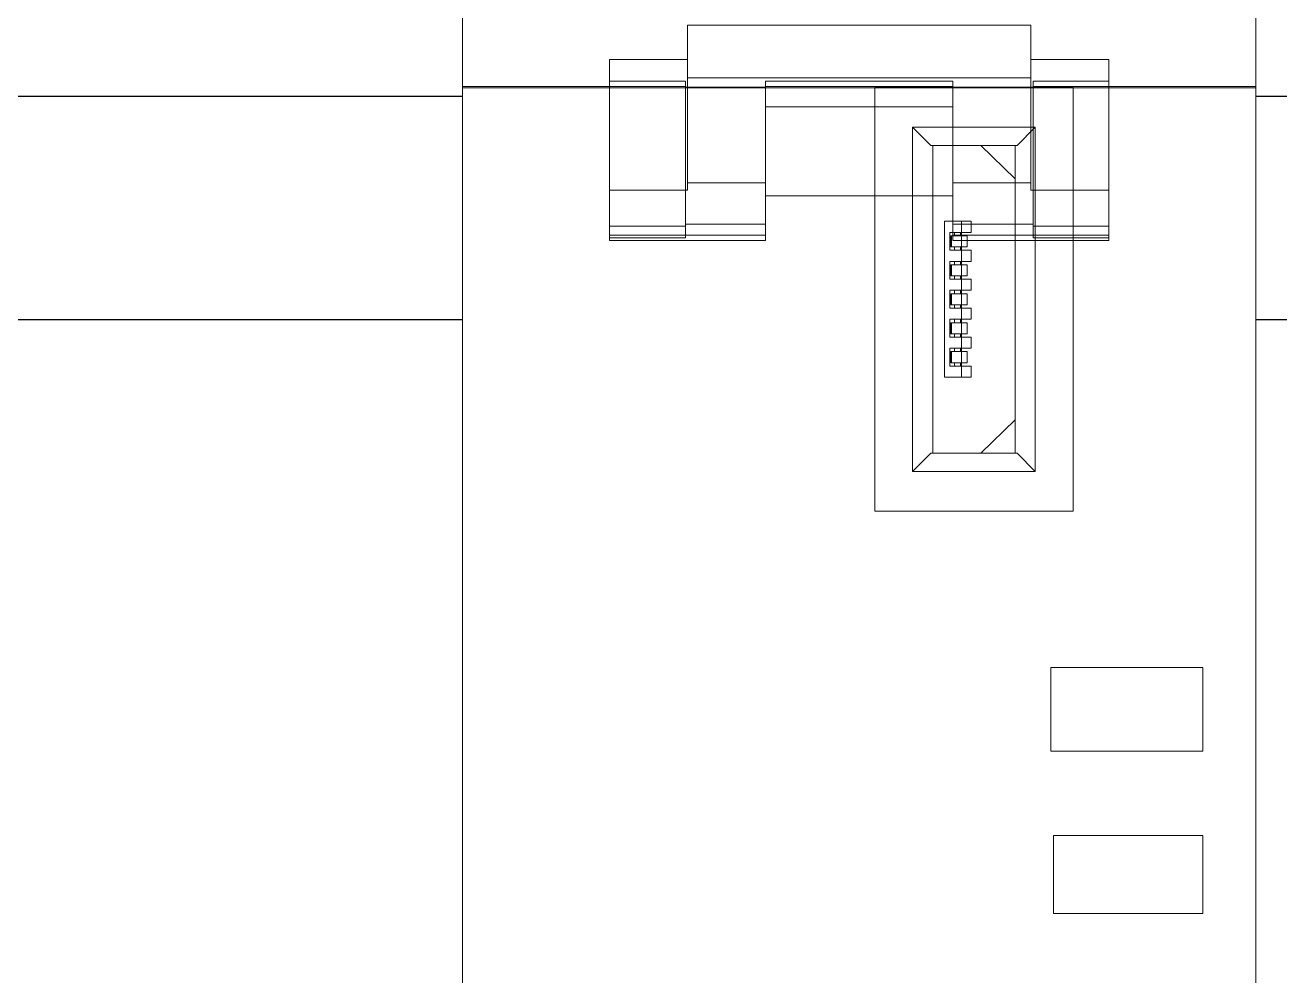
# Model space of a CAD drawing. Header units: millimetres. Extents: x 37984 to 70752, y 14140 to 37584.
# Drawn here: x 39358.23 to 39386.38, y 35707.19 to 35728.51 of the extents above; entities that cross this region are included whole.
import ezdxf

# ---------------------------------------------------------------- set-up
doc = ezdxf.new("R2010")
doc.units = ezdxf.units.MM
doc.set_wipeout_variables(frame=1)
doc.layers.add('000-PI-Oprema', color=30, linetype='Continuous', lineweight=5)
doc.layers.add('004-PI-DIN Šina', color=3, linetype='Continuous')

# ---------------------------------------------------------------- blocks, each defined once
blk = doc.blocks.new('*U853')
at = {"layer": '004-PI-DIN Šina'}
blk.add_lwpolyline([(410, -17.5), (410, 17.5), (0, 17.5), (0, -17.5)], close=True, dxfattribs=at)
blk.add_lwpolyline([(0, 12.5), (410, 12.5)], dxfattribs=at)
blk = doc.blocks.new('U30_48290102')
blk.add_wipeout([(47046.392, 36634.767), (47064.192, 36634.767), (47064.192, 36545.267), (47046.392, 36545.267)]).dxf.layer = '000-PI-Oprema'
at = {"layer": '000-PI-Oprema'}
for p, q in [((47046.392, 36568.63), (47046.392, 36611.404)), ((47064.192, 36568.63), (47064.192, 36611.404)), ((47059.142, 36609.118), (47051.442, 36609.118)), ((47051.442, 36609.118), (47051.442, 36608.348)), ((47059.142, 36609.118), (47059.142, 36608.348)), ((47049.692, 36608.348), (47051.442, 36608.348)), ((47049.692, 36608.348), (47049.692, 36607.86)), ((47051.442, 36605.418), (47051.442, 36608.348)), ((47060.892, 36608.348), (47059.142, 36608.348)), ((47059.142, 36605.418), (47059.142, 36608.348)), ((47060.892, 36607.86), (47060.892, 36608.348)), ((47046.392, 36607.746), (47051.392, 36607.746)), ((47051.392, 36607.86), (47049.692, 36607.86)), ((47049.692, 36607.86), (47049.692, 36604.613)), ((47051.392, 36607.86), (47051.392, 36607.746)), ((47051.392, 36607.746), (47051.392, 36607.732)), ((47051.392, 36607.732), (47053.192, 36607.732)), ((47051.392, 36607.732), (47051.392, 36604.658)), ((47051.442, 36607.935), (47059.142, 36607.935)), ((47053.192, 36607.86), (47057.392, 36607.86)), ((47053.192, 36607.86), (47053.192, 36607.746)), ((47053.192, 36607.746), (47053.192, 36607.732)), ((47053.192, 36607.746), (47057.392, 36607.746)), ((47053.192, 36607.732), (47053.192, 36604.658)), ((47055.642, 36607.724), (47060.092, 36607.724)), ((47055.642, 36598.224), (47055.642, 36607.724)), ((47055.642, 36607.724), (47055.642, 36607.724)), ((47057.392, 36607.746), (47057.392, 36607.86)), ((47057.392, 36607.732), (47057.392, 36607.746)), ((47057.392, 36607.732), (47059.192, 36607.732)), ((47057.392, 36607.732), (47057.392, 36604.658)), ((47060.892, 36607.86), (47059.192, 36607.86)), ((47059.192, 36607.746), (47059.192, 36607.86)), ((47059.192, 36607.732), (47059.192, 36607.746)), ((47059.192, 36607.746), (47064.192, 36607.746)), ((47059.192, 36607.732), (47059.192, 36604.658)), ((47060.092, 36607.724), (47060.092, 36598.224)), ((47060.092, 36607.724), (47060.092, 36607.724)), ((47060.892, 36607.86), (47060.892, 36604.613)), ((47046.392, 36607.717), (47064.192, 36607.717)), ((47053.192, 36607.29), (47053.192, 36607.29)), ((47053.192, 36607.29), (47057.392, 36607.29)), ((47057.392, 36607.29), (47057.392, 36607.29)), ((47059.244, 36606.835), (47056.49, 36606.835)), ((47056.49, 36606.835), (47056.901, 36606.424)), ((47056.49, 36599.113), (47056.49, 36606.835)), ((47058.833, 36606.424), (47059.244, 36606.835)), ((47059.244, 36606.835), (47059.244, 36599.113)), ((47056.901, 36606.424), (47058.833, 36606.424)), ((47056.942, 36606.424), (47056.942, 36606.424)), ((47056.942, 36599.524), (47056.942, 36606.424)), ((47058.02, 36606.424), (47058.02, 36606.424)), ((47058.02, 36606.424), (47058.792, 36605.675)), ((47058.792, 36606.424), (47058.792, 36606.424)), ((47058.792, 36606.424), (47058.792, 36599.524)), ((47053.192, 36605.583), (47051.442, 36605.583)), ((47059.142, 36605.583), (47057.392, 36605.583)), ((47058.792, 36605.675), (47058.792, 36605.675)), ((47051.442, 36605.418), (47049.692, 36605.418)), ((47053.192, 36605.29), (47053.192, 36605.29)), ((47053.192, 36605.29), (47057.392, 36605.29)), ((47057.392, 36605.29), (47057.392, 36605.29)), ((47060.892, 36605.418), (47059.142, 36605.418)), ((47053.192, 36604.658), (47051.392, 36604.658)), ((47051.392, 36604.658), (47051.392, 36604.352)), ((47053.192, 36604.658), (47053.192, 36604.288)), ((47057.207, 36601.224), (47057.207, 36604.724)), ((47057.207, 36604.724), (47057.207, 36604.724)), ((47057.207, 36604.724), (47057.587, 36604.724)), ((47059.192, 36604.658), (47057.392, 36604.658)), ((47057.392, 36604.288), (47057.392, 36604.658)), ((47057.587, 36604.724), (47057.587, 36604.724)), ((47057.587, 36604.724), (47057.807, 36604.724)), ((47057.587, 36601.224), (47057.587, 36604.724)), ((47057.807, 36604.724), (47057.807, 36604.724)), ((47057.807, 36604.474), (47057.807, 36604.724)), ((47059.192, 36604.352), (47059.192, 36604.658)), ((47049.692, 36604.613), (47051.392, 36604.613)), ((47049.692, 36604.352), (47049.692, 36604.613)), ((47053.192, 36604.41), (47049.692, 36604.41)), ((47049.692, 36604.352), (47049.692, 36604.288)), ((47051.392, 36604.352), (47049.692, 36604.352)), ((47057.327, 36604.474), (47057.428, 36604.474)), ((47057.327, 36604.074), (47057.327, 36604.474)), ((47057.361, 36604.399), (47057.348, 36604.399)), ((47057.348, 36604.399), (47057.348, 36604.149)), ((47057.361, 36604.399), (47057.428, 36604.399)), ((47057.361, 36604.149), (47057.361, 36604.399)), ((47057.364, 36604.149), (47057.364, 36604.399)), ((47060.892, 36604.41), (47057.392, 36604.41)), ((47057.428, 36604.474), (47057.587, 36604.474)), ((47057.428, 36604.399), (47057.428, 36604.474)), ((47057.428, 36604.399), (47057.587, 36604.399)), ((47057.562, 36604.474), (47057.562, 36604.474)), ((47057.562, 36604.399), (47057.562, 36604.474)), ((47057.562, 36604.399), (47057.562, 36604.399)), ((47057.587, 36604.474), (47057.807, 36604.474)), ((47057.587, 36604.474), (47057.587, 36604.474)), ((47057.587, 36604.399), (47057.712, 36604.399)), ((47057.712, 36604.399), (47057.712, 36604.399)), ((47057.712, 36604.149), (47057.712, 36604.399)), ((47057.807, 36604.474), (47057.807, 36604.474)), ((47059.192, 36604.613), (47060.892, 36604.613)), ((47060.892, 36604.352), (47059.192, 36604.352)), ((47060.892, 36604.613), (47060.892, 36604.352)), ((47060.892, 36604.288), (47060.892, 36604.352)), ((47049.692, 36604.288), (47053.192, 36604.288)), ((47057.327, 36604.074), (47057.428, 36604.074)), ((47057.361, 36604.149), (47057.348, 36604.149)), ((47057.361, 36604.149), (47057.428, 36604.149)), ((47057.392, 36604.288), (47060.892, 36604.288)), ((47057.428, 36604.149), (47057.587, 36604.149)), ((47057.428, 36604.074), (47057.428, 36604.149)), ((47057.428, 36604.074), (47057.587, 36604.074)), ((47057.562, 36604.149), (47057.562, 36604.149)), ((47057.562, 36604.074), (47057.562, 36604.149)), ((47057.562, 36604.074), (47057.562, 36604.074)), ((47057.587, 36604.149), (47057.712, 36604.149)), ((47057.587, 36604.074), (47057.587, 36604.074)), ((47057.587, 36604.074), (47057.807, 36604.074)), ((47057.712, 36604.149), (47057.712, 36604.149)), ((47057.807, 36604.074), (47057.807, 36604.074)), ((47057.807, 36603.824), (47057.807, 36604.074)), ((47057.327, 36603.824), (47057.428, 36603.824)), ((47057.327, 36603.424), (47057.327, 36603.824)), ((47057.428, 36603.824), (47057.587, 36603.824)), ((47057.428, 36603.749), (47057.428, 36603.824)), ((47057.562, 36603.824), (47057.562, 36603.824)), ((47057.562, 36603.749), (47057.562, 36603.824)), ((47057.587, 36603.824), (47057.807, 36603.824)), ((47057.587, 36603.824), (47057.587, 36603.824)), ((47057.807, 36603.824), (47057.807, 36603.824)), ((47057.361, 36603.749), (47057.348, 36603.749)), ((47057.348, 36603.749), (47057.348, 36603.499)), ((47057.361, 36603.499), (47057.348, 36603.499)), ((47057.361, 36603.749), (47057.428, 36603.749)), ((47057.361, 36603.499), (47057.361, 36603.749)), ((47057.361, 36603.499), (47057.428, 36603.499)), ((47057.364, 36603.499), (47057.364, 36603.749)), ((47057.428, 36603.749), (47057.587, 36603.749)), ((47057.428, 36603.499), (47057.587, 36603.499)), ((47057.428, 36603.424), (47057.428, 36603.499)), ((47057.562, 36603.749), (47057.562, 36603.749)), ((47057.562, 36603.499), (47057.562, 36603.499)), ((47057.562, 36603.424), (47057.562, 36603.499)), ((47057.587, 36603.749), (47057.712, 36603.749)), ((47057.587, 36603.499), (47057.712, 36603.499)), ((47057.712, 36603.749), (47057.712, 36603.749)), ((47057.712, 36603.499), (47057.712, 36603.749)), ((47057.712, 36603.499), (47057.712, 36603.499)), ((47057.327, 36603.424), (47057.428, 36603.424)), ((47057.428, 36603.424), (47057.587, 36603.424)), ((47057.562, 36603.424), (47057.562, 36603.424)), ((47057.587, 36603.424), (47057.587, 36603.424)), ((47057.587, 36603.424), (47057.807, 36603.424)), ((47057.807, 36603.424), (47057.807, 36603.424)), ((47057.807, 36603.174), (47057.807, 36603.424)), ((47057.327, 36603.174), (47057.428, 36603.174)), ((47057.327, 36602.774), (47057.327, 36603.174)), ((47057.361, 36603.099), (47057.348, 36603.099)), ((47057.348, 36603.099), (47057.348, 36602.849)), ((47057.361, 36603.099), (47057.428, 36603.099)), ((47057.361, 36602.849), (47057.361, 36603.099)), ((47057.364, 36602.849), (47057.364, 36603.099)), ((47057.428, 36603.174), (47057.587, 36603.174)), ((47057.428, 36603.099), (47057.428, 36603.174)), ((47057.428, 36603.099), (47057.587, 36603.099)), ((47057.562, 36603.174), (47057.562, 36603.174)), ((47057.562, 36603.099), (47057.562, 36603.174)), ((47057.562, 36603.099), (47057.562, 36603.099)), ((47057.587, 36603.174), (47057.807, 36603.174)), ((47057.587, 36603.174), (47057.587, 36603.174)), ((47057.587, 36603.099), (47057.712, 36603.099)), ((47057.712, 36603.099), (47057.712, 36603.099)), ((47057.712, 36602.849), (47057.712, 36603.099)), ((47057.807, 36603.174), (47057.807, 36603.174)), ((47057.327, 36602.774), (47057.428, 36602.774)), ((47057.361, 36602.849), (47057.348, 36602.849)), ((47057.361, 36602.849), (47057.428, 36602.849)), ((47057.428, 36602.849), (47057.587, 36602.849)), ((47057.428, 36602.774), (47057.428, 36602.849)), ((47057.428, 36602.774), (47057.587, 36602.774)), ((47057.562, 36602.849), (47057.562, 36602.849)), ((47057.562, 36602.774), (47057.562, 36602.849)), ((47057.562, 36602.774), (47057.562, 36602.774)), ((47057.587, 36602.849), (47057.712, 36602.849)), ((47057.587, 36602.774), (47057.587, 36602.774)), ((47057.587, 36602.774), (47057.807, 36602.774)), ((47057.712, 36602.849), (47057.712, 36602.849)), ((47057.807, 36602.774), (47057.807, 36602.774)), ((47057.807, 36602.524), (47057.807, 36602.774)), ((47057.327, 36602.524), (47057.428, 36602.524)), ((47057.327, 36602.124), (47057.327, 36602.524)), ((47057.361, 36602.449), (47057.348, 36602.449)), ((47057.348, 36602.449), (47057.348, 36602.199)), ((47057.361, 36602.449), (47057.428, 36602.449)), ((47057.361, 36602.199), (47057.361, 36602.449)), ((47057.364, 36602.199), (47057.364, 36602.449)), ((47057.428, 36602.524), (47057.587, 36602.524)), ((47057.428, 36602.449), (47057.428, 36602.524)), ((47057.428, 36602.449), (47057.587, 36602.449)), ((47057.562, 36602.524), (47057.562, 36602.524)), ((47057.562, 36602.449), (47057.562, 36602.524)), ((47057.562, 36602.449), (47057.562, 36602.449)), ((47057.587, 36602.524), (47057.807, 36602.524)), ((47057.587, 36602.524), (47057.587, 36602.524)), ((47057.587, 36602.449), (47057.712, 36602.449)), ((47057.712, 36602.449), (47057.712, 36602.449)), ((47057.712, 36602.199), (47057.712, 36602.449)), ((47057.807, 36602.524), (47057.807, 36602.524)), ((47057.327, 36602.124), (47057.428, 36602.124)), ((47057.361, 36602.199), (47057.348, 36602.199)), ((47057.361, 36602.199), (47057.428, 36602.199)), ((47057.428, 36602.199), (47057.587, 36602.199)), ((47057.428, 36602.124), (47057.428, 36602.199)), ((47057.428, 36602.124), (47057.587, 36602.124)), ((47057.562, 36602.199), (47057.562, 36602.199)), ((47057.562, 36602.124), (47057.562, 36602.199)), ((47057.562, 36602.124), (47057.562, 36602.124)), ((47057.587, 36602.199), (47057.712, 36602.199)), ((47057.587, 36602.124), (47057.587, 36602.124)), ((47057.587, 36602.124), (47057.807, 36602.124)), ((47057.712, 36602.199), (47057.712, 36602.199)), ((47057.807, 36602.124), (47057.807, 36602.124)), ((47057.807, 36601.874), (47057.807, 36602.124)), ((47057.327, 36601.874), (47057.428, 36601.874)), ((47057.327, 36601.474), (47057.327, 36601.874)), ((47057.428, 36601.874), (47057.587, 36601.874)), ((47057.428, 36601.799), (47057.428, 36601.874)), ((47057.562, 36601.874), (47057.562, 36601.874)), ((47057.562, 36601.799), (47057.562, 36601.874)), ((47057.587, 36601.874), (47057.807, 36601.874)), ((47057.587, 36601.874), (47057.587, 36601.874)), ((47057.807, 36601.874), (47057.807, 36601.874)), ((47057.361, 36601.799), (47057.348, 36601.799)), ((47057.348, 36601.799), (47057.348, 36601.549)), ((47057.361, 36601.549), (47057.348, 36601.549)), ((47057.361, 36601.799), (47057.428, 36601.799)), ((47057.361, 36601.549), (47057.361, 36601.799)), ((47057.361, 36601.549), (47057.428, 36601.549)), ((47057.364, 36601.549), (47057.364, 36601.799)), ((47057.428, 36601.799), (47057.587, 36601.799)), ((47057.428, 36601.549), (47057.587, 36601.549)), ((47057.428, 36601.474), (47057.428, 36601.549)), ((47057.562, 36601.799), (47057.562, 36601.799)), ((47057.562, 36601.549), (47057.562, 36601.549)), ((47057.562, 36601.474), (47057.562, 36601.549)), ((47057.587, 36601.799), (47057.712, 36601.799)), ((47057.587, 36601.549), (47057.712, 36601.549)), ((47057.712, 36601.799), (47057.712, 36601.799)), ((47057.712, 36601.549), (47057.712, 36601.799)), ((47057.712, 36601.549), (47057.712, 36601.549)), ((47057.327, 36601.474), (47057.428, 36601.474)), ((47057.428, 36601.474), (47057.587, 36601.474)), ((47057.562, 36601.474), (47057.562, 36601.474)), ((47057.587, 36601.474), (47057.807, 36601.474)), ((47057.587, 36601.474), (47057.587, 36601.474)), ((47057.807, 36601.474), (47057.807, 36601.474)), ((47057.807, 36601.224), (47057.807, 36601.474)), ((47057.207, 36601.224), (47057.587, 36601.224)), ((47057.207, 36601.224), (47057.207, 36601.224)), ((47057.587, 36601.224), (47057.807, 36601.224)), ((47057.587, 36601.224), (47057.587, 36601.224)), ((47057.807, 36601.224), (47057.807, 36601.224)), ((47058.792, 36600.273), (47058.02, 36599.524)), ((47058.792, 36600.273), (47058.792, 36600.273)), ((47056.49, 36599.113), (47056.901, 36599.524)), ((47056.901, 36599.524), (47058.833, 36599.524)), ((47056.942, 36599.524), (47056.942, 36599.524)), ((47058.02, 36599.524), (47058.02, 36599.524)), ((47058.792, 36599.524), (47058.792, 36599.524)), ((47059.244, 36599.113), (47058.833, 36599.524)), ((47059.244, 36599.113), (47056.49, 36599.113)), ((47060.092, 36598.224), (47055.642, 36598.224)), ((47055.642, 36598.224), (47055.642, 36598.224)), ((47060.092, 36598.224), (47060.092, 36598.224)), ((47059.595, 36594.717), (47059.595, 36592.839)), ((47059.595, 36594.717), (47063, 36594.717)), ((47059.595, 36594.717), (47059.595, 36594.717)), ((47063, 36594.717), (47063, 36592.839)), ((47063, 36594.717), (47063, 36594.717)), ((47059.595, 36592.839), (47063, 36592.839)), ((47059.595, 36592.839), (47059.595, 36592.839)), ((47063, 36592.839), (47063, 36592.839)), ((47059.653, 36590.952), (47059.653, 36589.203)), ((47059.653, 36590.952), (47063.002, 36590.952)), ((47059.653, 36590.952), (47059.653, 36590.952)), ((47063.002, 36589.203), (47063.002, 36590.952)), ((47063.002, 36590.952), (47063.002, 36590.952)), ((47059.653, 36589.203), (47063.002, 36589.203)), ((47059.653, 36589.203), (47059.653, 36589.203)), ((47063.002, 36589.203), (47063.002, 36589.203))]:
    blk.add_line(p, q, dxfattribs=at)

msp = doc.modelspace()

# ---------------------------------------------------------------- block references
msp.add_blockref('*U853', (39303.172, 35709.404))

# ---------------------------------------------------------------- next in the draw order: block references
at = {"layer": '000-PI-Oprema'}
msp.add_blockref('U30_48290102', (-7678.352, -880.613), dxfattribs=at)

doc.saveas('drawing.dxf')
